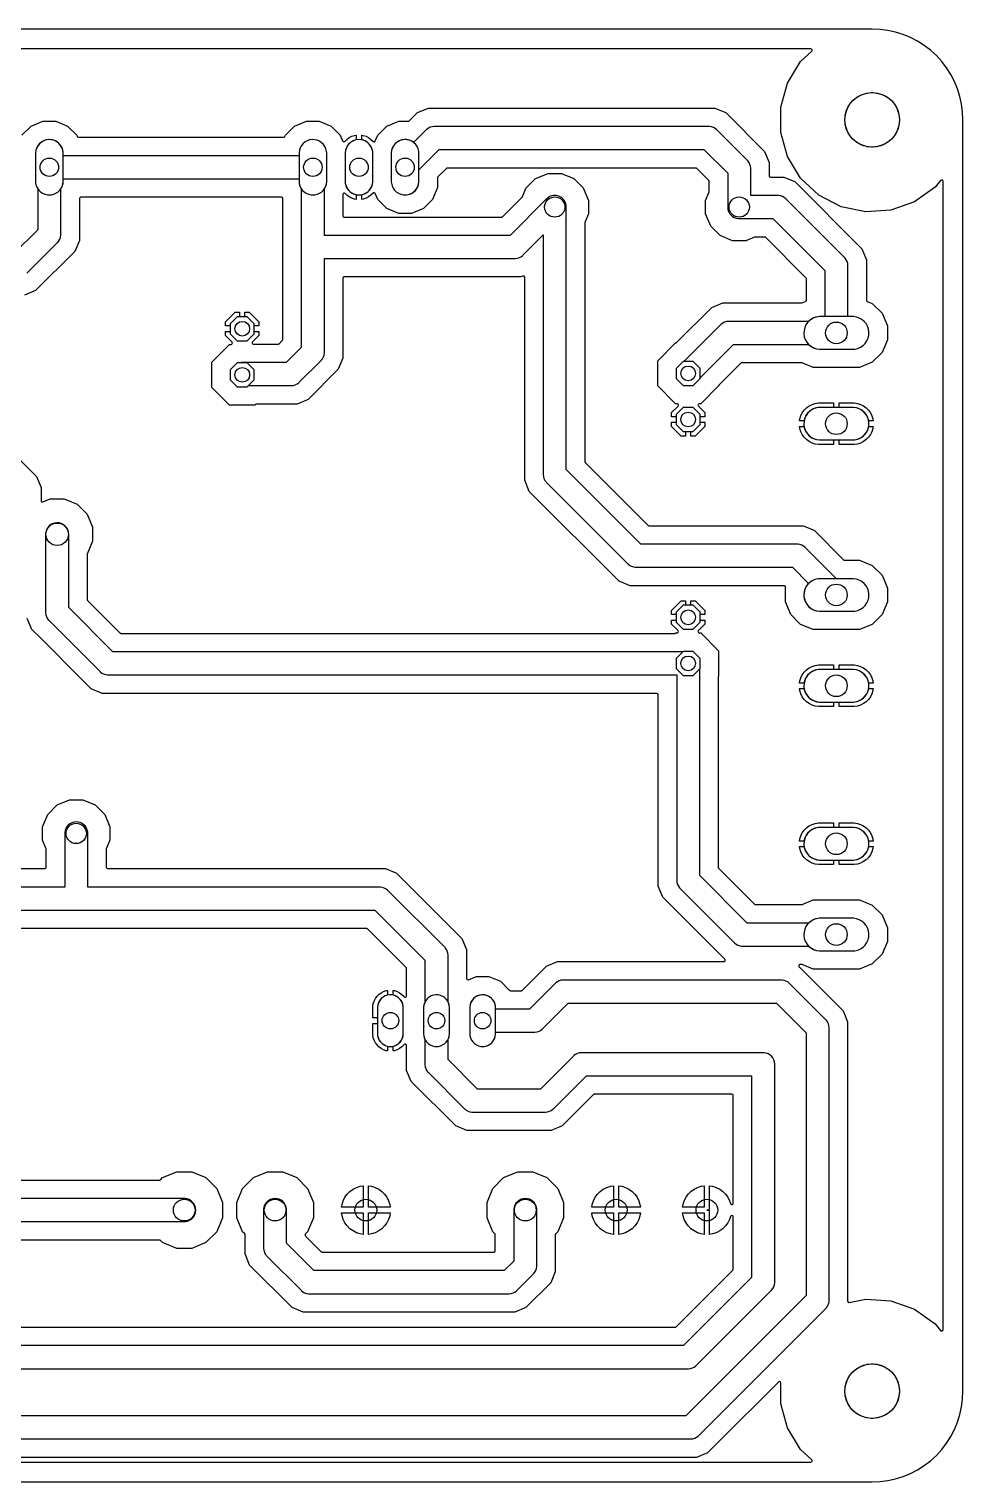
# Model space of a CAD drawing. Header units: millimetres. Extents: x 0 to 100, y 0 to 80.
# Drawn here: x 48.6 to 100, y 0 to 80 of the extents above; entities that cross this region are included whole.
import ezdxf

# ---------------------------------------------------------------- set-up
doc = ezdxf.new("R2010")
doc.units = ezdxf.units.MM

msp = doc.modelspace()

# ---------------------------------------------------------------- linework, layer by layer
at = {"layer": '16_copper'}
for points in [[(44.483, 59.852), (48.98, 55.355), (49.231, 54.748), (49.231, 54.032), (49.232, 54.023), (49.233, 54.013, 0.383484), (49.319, 53.957), (49.326, 53.959), (49.336, 53.962), (49.733, 54.126), (50.507, 54.126), (51.222, 53.83), (51.77, 53.282), (52.066, 52.567), (52.066, 51.793), (51.777, 51.095), (51.776, 51.09), (51.774, 51.086, 0.068909), (51.771, 51.066), (51.771, 48.595), (51.772, 48.587), (51.773, 48.579, 0.087654), (51.783, 48.554), (51.788, 48.549), (51.793, 48.542), (53.592, 46.743), (53.598, 46.738), (53.605, 46.733, 0.087651), (53.629, 46.723), (53.637, 46.722), (53.645, 46.721), (84.119, 46.721), (84.127, 46.722), (84.136, 46.723), (84.138, 46.724), (84.14, 46.724, 0.053915), (84.16, 46.733), (84.166, 46.738), (84.173, 46.743), (84.176, 46.746), (84.256, 46.746), (84.259, 46.747), (84.262, 46.747, 0.54841), (84.323, 46.86), (84.318, 46.867), (84.314, 46.873, 0.015772), (84.31, 46.876), (83.956, 47.231), (83.956, 47.458), (84.21, 47.458), (84.21, 47.336), (84.596, 46.95), (85.144, 46.95), (85.53, 47.336), (85.53, 47.458), (85.784, 47.458), (85.784, 47.231), (85.43, 46.876), (85.428, 46.874), (85.426, 46.872, 0.54841), (85.463, 46.749), (85.471, 46.748), (85.479, 46.747, 0.01577), (85.484, 46.746), (85.564, 46.746), (86.546, 45.764), (86.546, 44.376), (86.543, 44.373, 0.144304), (86.523, 44.335), (86.522, 44.327), (86.521, 44.319), (86.521, 33.845), (86.522, 33.837), (86.523, 33.829, 0.087654), (86.533, 33.804), (86.538, 33.799), (86.543, 33.792), (88.522, 31.813), (88.528, 31.808), (88.535, 31.803, 0.087651), (88.559, 31.793), (88.567, 31.792), (88.575, 31.791), (91.111, 31.791), (91.115, 31.792), (91.12, 31.792, 0.06891), (91.14, 31.797), (91.754, 32.051), (94.306, 32.051), (95.008, 31.76), (95.546, 31.223), (95.837, 30.52), (95.837, 29.76), (95.546, 29.057), (95.008, 28.52), (94.306, 28.229), (91.754, 28.229), (91.14, 28.483), (91.136, 28.484), (91.131, 28.486, 0.068909), (91.111, 28.489), (91.03, 28.489), (91.027, 28.489), (91.024, 28.489, 0.54841), (90.963, 28.376), (90.969, 28.369), (90.973, 28.362, 0.015772), (90.976, 28.359), (92.924, 26.41), (93.4, 25.935), (93.651, 25.328), (93.651, 9.953), (93.651, 9.95), (93.651, 9.948, 0.374469), (93.722, 9.877), (93.731, 9.877), (93.739, 9.877, 0.01396), (93.743, 9.878), (94.653, 10.067), (96.033, 9.973), (97.337, 9.51), (98.467, 8.712), (98.772, 8.336), (98.777, 8.332), (98.782, 8.327, 0.641564), (98.908, 8.385), (98.908, 71.615), (98.907, 71.622), (98.907, 71.629, 0.641573), (98.772, 71.664), (98.467, 71.288), (97.337, 70.49), (96.033, 70.027), (94.653, 69.933), (93.299, 70.214), (92.071, 70.85), (91.06, 71.795), (90.341, 72.976), (89.968, 74.308), (89.968, 75.692), (90.341, 77.024), (91.06, 78.205), (91.671, 78.776), (91.673, 78.779), (91.676, 78.782, 0.641564), (91.619, 78.908), (8.43, 78.908)], [(48.183, 74.159), (48.683, 74.659), (49.336, 74.93), (50.044, 74.93), (50.697, 74.659), (51.197, 74.159), (51.227, 74.088), (51.228, 74.087), (51.228, 74.085, 0.21835), (51.276, 74.044), (51.287, 74.042), (51.295, 74.041, 0.007886), (51.297, 74.041), (62.593, 74.041), (62.594, 74.041), (62.596, 74.041, 0.218353), (62.653, 74.07), (62.658, 74.079), (62.662, 74.086, 0.00789), (62.663, 74.088), (62.693, 74.159), (63.193, 74.659), (63.846, 74.93), (64.554, 74.93), (65.207, 74.659), (65.707, 74.159), (65.84, 73.838), (65.845, 73.83), (65.85, 73.821, 0.383476), (65.95, 73.802), (65.956, 73.807), (65.965, 73.813), (66.078, 73.927), (66.207, 74.021), (66.35, 74.094), (66.502, 74.143), (66.588, 74.157), (66.588, 73.899), (66.555, 73.892, 0.330355), (65.978, 73.189), (65.978, 71.591), (65.985, 71.516, 0.303346), (66.555, 70.888), (66.588, 70.881), (66.588, 70.623), (66.502, 70.637), (66.35, 70.686), (66.207, 70.759), (66.078, 70.853), (65.981, 70.95), (65.979, 70.952), (65.977, 70.954, 0.54841), (65.854, 70.917), (65.853, 70.908), (65.851, 70.901, 0.015781), (65.851, 70.896), (65.851, 69.727), (65.852, 69.722, 0.392588), (65.927, 69.651), (74.605, 69.651), (74.613, 69.652), (74.621, 69.653, 0.087654), (74.646, 69.663), (74.651, 69.668), (74.658, 69.673), (75.734, 70.749), (75.737, 70.753), (75.74, 70.756, 0.068916), (75.751, 70.774), (75.948, 71.25), (76.47, 71.772), (77.151, 72.054), (77.889, 72.054), (78.57, 71.772), (79.092, 71.25), (79.374, 70.569), (79.374, 69.831), (79.177, 69.355), (79.176, 69.35), (79.174, 69.346, 0.068909), (79.171, 69.325), (79.171, 56.195), (79.172, 56.187), (79.173, 56.179, 0.087654), (79.183, 56.154), (79.188, 56.149), (79.193, 56.142), (82.662, 52.673), (82.668, 52.668), (82.675, 52.663, 0.087651), (82.699, 52.653), (82.707, 52.652), (82.715, 52.651), (91.198, 52.651), (91.805, 52.4), (93.431, 50.774), (93.438, 50.769), (93.444, 50.763, 0.087651), (93.469, 50.753), (93.476, 50.753), (93.485, 50.751), (94.306, 50.751), (95.008, 50.46), (95.546, 49.923), (95.837, 49.22), (95.837, 48.46), (95.546, 47.757), (95.008, 47.22), (94.306, 46.929), (91.754, 46.929), (91.052, 47.22), (90.514, 47.757), (90.223, 48.46), (90.223, 49.22), (90.231, 49.238, 0.213544), (90.227, 49.304), (90.22, 49.313), (90.216, 49.319, 0.179371), (90.171, 49.347), (90.163, 49.348), (90.155, 49.349), (81.672, 49.349), (81.065, 49.6), (76.12, 54.545), (75.869, 55.152), (75.869, 66.326), (75.868, 66.336), (75.867, 66.346, 0.383484), (75.781, 66.402), (75.774, 66.399), (75.764, 66.397), (75.648, 66.349), (65.927, 66.349), (65.922, 66.348, 0.392588), (65.851, 66.273), (65.851, 61.872), (65.6, 61.265), (63.935, 59.6), (63.328, 59.349), (61.101, 59.349), (61.093, 59.348), (61.084, 59.347, 0.087654), (61.06, 59.337), (61.054, 59.332), (61.047, 59.327), (61.004, 59.284), (59.616, 59.284), (58.634, 60.266), (58.634, 61.654), (59.616, 62.636), (59.696, 62.636), (59.699, 62.637), (59.702, 62.637, 0.54841), (59.763, 62.75), (59.758, 62.757), (59.754, 62.763, 0.015772), (59.75, 62.766), (59.396, 63.121), (59.396, 63.348), (59.65, 63.348), (59.65, 63.226), (60.036, 62.84), (60.584, 62.84), (60.97, 63.226), (60.97, 63.348), (61.224, 63.348), (61.224, 63.121), (60.884, 62.781), (60.883, 62.779), (60.88, 62.777, 0.54841), (60.917, 62.654), (60.926, 62.653), (60.933, 62.651, 0.01577), (60.938, 62.651), (62.285, 62.651), (62.293, 62.652), (62.301, 62.653, 0.087654), (62.326, 62.663), (62.331, 62.668), (62.338, 62.673), (62.527, 62.862), (62.532, 62.868), (62.537, 62.875, 0.087651), (62.547, 62.899), (62.548, 62.907), (62.549, 62.915), (62.549, 70.663), (62.548, 70.668, 0.392588), (62.473, 70.739), (51.417, 70.739), (51.412, 70.738, 0.392588), (51.341, 70.663), (51.341, 68.362), (51.09, 67.755), (48.935, 65.6), (48.328, 65.349)], [(48.449, 66.551), (50.139, 68.241), (50.144, 68.247), (50.15, 68.252, 0.1754), (50.324, 68.648), (50.325, 68.69), (50.325, 71.207), (50.344, 71.236, 0.123338), (50.452, 71.591), (50.452, 71.755), (63.438, 71.755), (63.438, 71.591, 0.123338), (63.546, 71.236), (63.565, 71.207), (63.565, 62.463), (62.737, 61.635), (60.35, 61.635), (60.342, 61.635), (60.334, 61.635, 0.043368), (60.225, 61.623), (60.217, 61.621), (60.216, 61.62), (60.036, 61.62), (59.65, 61.234), (59.65, 60.686), (60.036, 60.3), (60.584, 60.3), (60.649, 60.365), (63, 60.365), (63.008, 60.365), (63.016, 60.365, 0.1754), (63.419, 60.522), (63.449, 60.551), (64.649, 61.751), (64.654, 61.757), (64.66, 61.762, 0.1754), (64.834, 62.158), (64.835, 62.2), (64.835, 67.365), (75.32, 67.365), (75.328, 67.365), (75.336, 67.365, 0.1754), (75.739, 67.522), (75.769, 67.551), (76.885, 68.667), (76.885, 55.48), (76.885, 55.472), (76.885, 55.464, 0.1754), (77.042, 55.061), (77.071, 55.031), (81.551, 50.551), (81.557, 50.546), (81.562, 50.54, 0.1754), (81.958, 50.366), (82, 50.365), (90.607, 50.365), (91.5, 49.472), (91.474, 49.445, 0.637071), (92.096, 47.945), (93.964, 47.945), (94.042, 47.951, 0.916332), (93.964, 49.735), (93.033, 49.735), (91.319, 51.449), (91.313, 51.454), (91.308, 51.46, 0.1754), (90.912, 51.634), (90.87, 51.635), (82.263, 51.635), (78.155, 55.743), (78.155, 70.2), (78.155, 70.203), (78.155, 70.205, 0.641691), (77.101, 70.678), (77.071, 70.649), (75.057, 68.635), (64.835, 68.635), (64.835, 71.207), (64.854, 71.236, 0.123338), (64.962, 71.591), (64.962, 73.189), (64.955, 73.264, 0.906347), (63.438, 73.189), (63.438, 73.025), (50.452, 73.025), (50.452, 73.189, 0.95208), (48.928, 73.189), (48.928, 71.591), (48.935, 71.516, 0.098491), (49.036, 71.236), (49.055, 71.207), (49.055, 68.953), (47.737, 67.635)], [(44.672, 33.771), (49.443, 33.771), (49.448, 33.772, 0.392588), (49.519, 33.847), (49.519, 34.835), (49.518, 34.84), (49.518, 34.844, 0.06891), (49.513, 34.865), (49.316, 35.341), (49.316, 36.079), (49.598, 36.76), (50.12, 37.282), (50.801, 37.564), (51.539, 37.564), (52.22, 37.282), (52.742, 36.76), (53.024, 36.079), (53.024, 35.341), (52.827, 34.865), (52.826, 34.86), (52.824, 34.856, 0.068909), (52.821, 34.835), (52.821, 33.847), (52.822, 33.842, 0.392588), (52.897, 33.771), (68.208, 33.771), (68.815, 33.52), (72.41, 29.925), (72.661, 29.318), (72.661, 27.727), (72.662, 27.717), (72.663, 27.707, 0.383484), (72.749, 27.651), (72.756, 27.653), (72.766, 27.656), (73.206, 27.838), (73.894, 27.838), (74.528, 27.575), (75.018, 27.086), (75.022, 27.079, 0.155321), (75.06, 27.054), (75.071, 27.052), (75.079, 27.051, 0.007916), (75.081, 27.051), (75.685, 27.051), (75.693, 27.052), (75.701, 27.053, 0.087654), (75.726, 27.063), (75.731, 27.068), (75.738, 27.073), (77.065, 28.4), (77.672, 28.651), (86.83, 28.651), (86.833, 28.651), (86.836, 28.651, 0.54841), (86.897, 28.764), (86.891, 28.771), (86.887, 28.778, 0.015772), (86.884, 28.781), (83.47, 32.195), (83.219, 32.802), (83.219, 43.343), (83.218, 43.348, 0.392588), (83.143, 43.419), (52.602, 43.419), (51.995, 43.67), (51.52, 44.145), (51.52, 44.146), (49.196, 46.47), (49.195, 46.47), (48.72, 46.945), (48.469, 47.552)], [(27.025, 6.235), (84.87, 6.235), (84.878, 6.235), (84.886, 6.235, 0.1754), (85.289, 6.392), (85.319, 6.421), (89.449, 10.551), (89.454, 10.557), (89.46, 10.562, 0.1754), (89.634, 10.958), (89.635, 11), (89.635, 23), (89.635, 23.005), (89.635, 23.011, 0.39025), (89.042, 23.634), (89, 23.635), (79, 23.635), (78.992, 23.635), (78.984, 23.635, 0.1754), (78.581, 23.478), (78.551, 23.449), (76.737, 21.635), (73.263, 21.635), (71.645, 23.253), (71.645, 24.368), (71.654, 24.384, 0.098492), (71.721, 24.654), (71.721, 26.146), (71.714, 26.216, 0.073764), (71.654, 26.416), (71.645, 26.432), (71.645, 28.99), (71.645, 28.998), (71.645, 29.006, 0.1754), (71.488, 29.409), (71.459, 29.439), (68.329, 32.569), (68.323, 32.574), (68.318, 32.58, 0.1754), (67.922, 32.754), (67.88, 32.755), (51.805, 32.755), (51.805, 35.71), (51.802, 35.773, 0.920724), (50.536, 35.752), (50.535, 35.71), (50.535, 32.755), (45, 32.755)], [(45.635, 31.485), (67.617, 31.485), (70.375, 28.727), (70.375, 26.432), (70.366, 26.416, 0.098492), (70.299, 26.146), (70.299, 24.654), (70.306, 24.584, 0.073764), (70.366, 24.384), (70.375, 24.368), (70.375, 22.99), (70.375, 22.982), (70.375, 22.974, 0.1754), (70.532, 22.571), (70.561, 22.541), (72.551, 20.551), (72.557, 20.546), (72.562, 20.54, 0.1754), (72.958, 20.366), (73, 20.365), (77, 20.365), (77.008, 20.365), (77.016, 20.365, 0.1754), (77.419, 20.522), (77.449, 20.551), (79.263, 22.365), (88.365, 22.365), (88.365, 11.263), (84.607, 7.505), (27.025, 7.505)], [(27.937, 8.521), (84.155, 8.521), (84.163, 8.522), (84.171, 8.523, 0.087654), (84.196, 8.533), (84.201, 8.538), (84.208, 8.543), (87.327, 11.662), (87.332, 11.668), (87.337, 11.675, 0.087651), (87.347, 11.699), (87.348, 11.707), (87.349, 11.715), (87.349, 14.592), (87.348, 14.602), (87.346, 14.612, 0.65539), (87.208, 14.633), (87.205, 14.626), (87.2, 14.616), (87.148, 14.453), (87.051, 14.264), (86.927, 14.093), (86.777, 13.943), (86.606, 13.819), (86.417, 13.722), (86.215, 13.657), (86.052, 13.631), (86.052, 14.894), (86.052, 14.899, 0.218348), (86.021, 14.955), (86.017, 14.958, -0.108546), (85.976, 14.97), (85.9, 14.97), (85.9, 14.97), (85.976, 14.97), (85.982, 14.971, 0.392588), (86.052, 15.046), (86.052, 16.309), (86.215, 16.283), (86.417, 16.218), (86.606, 16.121), (86.777, 15.997), (86.927, 15.847), (87.051, 15.676), (87.148, 15.487), (87.2, 15.324), (87.205, 15.316), (87.209, 15.307, 0.655377), (87.347, 15.329), (87.347, 15.337), (87.349, 15.348), (87.349, 21.273), (87.348, 21.278, 0.392588), (87.273, 21.349), (79.715, 21.349), (79.707, 21.348), (79.699, 21.347, 0.087654), (79.674, 21.337), (79.669, 21.332), (79.662, 21.327), (77.935, 19.6), (77.328, 19.349), (72.672, 19.349), (72.065, 19.6), (69.61, 22.055), (69.359, 22.662), (69.359, 24.036), (69.358, 24.045), (69.357, 24.053), (69.356, 24.055), (69.356, 24.057, 0.366635), (69.274, 24.111), (69.271, 24.111), (69.263, 24.109), (69.254, 24.107, 0.066758), (69.232, 24.093), (69.227, 24.087), (69.221, 24.081), (69.206, 24.06), (69.099, 23.953), (68.976, 23.863), (68.841, 23.794), (68.696, 23.747), (68.622, 23.736), (68.622, 23.994), (68.643, 23.998, 0.330356), (69.181, 24.654), (69.181, 26.146), (69.174, 26.216, 0.303347), (68.643, 26.802), (68.622, 26.806), (68.622, 27.064), (68.696, 27.053), (68.841, 27.006), (68.976, 26.937), (69.099, 26.847), (69.206, 26.74), (69.221, 26.719, 0.645608), (69.357, 26.748), (69.358, 26.755), (69.359, 26.764), (69.359, 28.275), (69.358, 28.283), (69.357, 28.291, 0.087654), (69.347, 28.316), (69.342, 28.321), (69.337, 28.328), (67.218, 30.447), (67.212, 30.452), (67.205, 30.457, 0.087651), (67.181, 30.467), (67.173, 30.468), (67.165, 30.469), (46.727, 30.469)], [(17, 2.365), (85, 2.365), (85.008, 2.365), (85.016, 2.365, 0.1754), (85.419, 2.522), (85.449, 2.551), (92.449, 9.551), (92.454, 9.557), (92.46, 9.562, 0.1754), (92.634, 9.958), (92.635, 10), (92.635, 25), (92.635, 25.008), (92.635, 25.016, 0.1754), (92.478, 25.419), (92.449, 25.449), (90.449, 27.449), (90.443, 27.454), (90.438, 27.46, 0.1754), (90.042, 27.634), (90, 27.635), (78, 27.635), (77.992, 27.635), (77.984, 27.635, 0.1754), (77.581, 27.478), (77.551, 27.449), (76.137, 26.035), (74.261, 26.035), (74.261, 26.146, 0.952081), (72.839, 26.146), (72.839, 24.654), (72.846, 24.584, 0.906348), (74.261, 24.654), (74.261, 24.765), (76.4, 24.765), (76.408, 24.765), (76.416, 24.765, 0.1754), (76.819, 24.922), (76.849, 24.951), (78.263, 26.365), (89.737, 26.365), (91.365, 24.737), (91.365, 10.263), (84.737, 3.635), (17.263, 3.635)], [(45.14, 16.621), (55.758, 16.621), (55.766, 16.622), (55.775, 16.623, 0.087654), (55.799, 16.633), (55.805, 16.638), (55.812, 16.643), (55.926, 16.757), (56.701, 17.078), (57.539, 17.078), (58.314, 16.757), (58.907, 16.164), (59.228, 15.389), (59.228, 14.551), (58.907, 13.776), (58.314, 13.183), (57.539, 12.862), (56.701, 12.862), (55.926, 13.183), (55.812, 13.297), (55.805, 13.302), (55.799, 13.307, 0.087651), (55.774, 13.317), (55.767, 13.318), (55.758, 13.319), (42.198, 13.319)], [(41.92, 14.335), (57.12, 14.335), (57.183, 14.338, 0.920724), (57.162, 15.604), (57.12, 15.605), (41.92, 15.605)], [(8.43, 1.092), (91.619, 1.092), (91.623, 1.093), (91.627, 1.093, 0.641574), (91.671, 1.224), (91.06, 1.795), (90.341, 2.976), (89.968, 4.308), (89.968, 5.449), (89.968, 5.452), (89.968, 5.455, 0.54841), (89.855, 5.516), (89.848, 5.51), (89.841, 5.506, 0.015772), (89.838, 5.503), (86.41, 2.075), (85.935, 1.6), (85.328, 1.349), (16.672, 1.349)]]:
    msp.add_lwpolyline(points, format="xyb", dxfattribs=at)
for points in [[(85.144, 59.16), (84.596, 59.16), (84.21, 58.774), (84.21, 58.652), (83.956, 58.652), (83.956, 58.879), (84.31, 59.234), (84.312, 59.236), (84.314, 59.238, 0.54841), (84.277, 59.361), (84.269, 59.362), (84.261, 59.363, 0.01577), (84.256, 59.364), (84.176, 59.364), (83.194, 60.346), (83.194, 61.734), (84.176, 62.716), (84.18, 62.716, 0.14431), (84.221, 62.729), (84.227, 62.733), (84.234, 62.739), (86.165, 64.67), (86.772, 64.921), (91.111, 64.921), (91.115, 64.922), (91.12, 64.922, 0.06891), (91.14, 64.927), (91.332, 65.006), (91.333, 65.007), (91.335, 65.008, 0.21835), (91.376, 65.056), (91.378, 65.067), (91.379, 65.074, 0.007886), (91.379, 65.077), (91.379, 66.255), (91.378, 66.263), (91.377, 66.271, 0.087654), (91.367, 66.296), (91.362, 66.301), (91.357, 66.308), (89.138, 68.527), (89.132, 68.532), (89.125, 68.537, 0.087651), (89.101, 68.547), (89.093, 68.548), (89.085, 68.549), (88.555, 68.549), (88.55, 68.548), (88.546, 68.548, 0.06891), (88.525, 68.543), (88.049, 68.346), (87.311, 68.346), (86.63, 68.628), (86.108, 69.15), (85.826, 69.831), (85.826, 70.569), (86.023, 71.045), (86.024, 71.05), (86.026, 71.054, 0.068909), (86.029, 71.075), (86.029, 71.605), (86.028, 71.613), (86.027, 71.621, 0.087654), (86.017, 71.646), (86.012, 71.651), (86.007, 71.658), (85.338, 72.327), (85.332, 72.332), (85.325, 72.337, 0.087651), (85.301, 72.347), (85.293, 72.348), (85.285, 72.349), (71.605, 72.349), (71.597, 72.348), (71.589, 72.347, 0.087654), (71.564, 72.337), (71.559, 72.332), (71.552, 72.327), (71.08, 71.855), (71.075, 71.849), (71.07, 71.842, 0.087651), (71.06, 71.818), (71.059, 71.81), (71.058, 71.802), (71.058, 71.274), (70.787, 70.621), (70.287, 70.121), (69.634, 69.85), (68.926, 69.85), (68.273, 70.121), (67.773, 70.621), (67.64, 70.942), (67.635, 70.95), (67.63, 70.959, 0.383476), (67.53, 70.978), (67.524, 70.973), (67.515, 70.967), (67.402, 70.853), (67.273, 70.759), (67.13, 70.686), (66.978, 70.637), (66.892, 70.623), (66.892, 70.881), (66.925, 70.888, 0.330355), (67.502, 71.591), (67.502, 73.189), (67.495, 73.264, 0.303346), (66.925, 73.892), (66.892, 73.899), (66.892, 74.157), (66.978, 74.143), (67.13, 74.094), (67.273, 74.021), (67.402, 73.927), (67.515, 73.813), (67.523, 73.808), (67.531, 73.802, 0.383473), (67.631, 73.822), (67.634, 73.829), (67.64, 73.838), (67.773, 74.159), (68.273, 74.659), (68.926, 74.93), (69.454, 74.93), (69.462, 74.931), (69.47, 74.932, 0.087654), (69.495, 74.942), (69.5, 74.947), (69.507, 74.952), (69.955, 75.4), (70.562, 75.651), (86.328, 75.651), (86.935, 75.4), (89.08, 73.255), (89.331, 72.648), (89.331, 71.927), (89.332, 71.922, 0.392588), (89.407, 71.851), (90.128, 71.851), (90.735, 71.6), (94.43, 67.905), (94.681, 67.298), (94.681, 65.077), (94.681, 65.075), (94.681, 65.073, 0.218346), (94.71, 65.017), (94.719, 65.012), (94.726, 65.007, 0.00789), (94.728, 65.006), (95.008, 64.89), (95.546, 64.353), (95.837, 63.65), (95.837, 62.89), (95.546, 62.187), (95.008, 61.65), (94.306, 61.359), (91.754, 61.359), (91.14, 61.613), (91.136, 61.614), (91.131, 61.616, 0.068909), (91.111, 61.619), (87.815, 61.619), (87.807, 61.618), (87.799, 61.617, 0.087654), (87.774, 61.607), (87.769, 61.602), (87.762, 61.597), (86.569, 60.404), (86.564, 60.397), (86.558, 60.391), (86.557, 60.388), (86.556, 60.386, 0.053911), (86.548, 60.366), (86.548, 60.359), (86.546, 60.35), (86.546, 60.346), (85.564, 59.364), (85.484, 59.364), (85.481, 59.363), (85.478, 59.363, 0.54841), (85.417, 59.25), (85.422, 59.243), (85.426, 59.237, 0.015772), (85.43, 59.234), (85.784, 58.879), (85.784, 58.652), (85.53, 58.652), (85.53, 58.774)], [(85.53, 60.766), (85.53, 60.802), (87.363, 62.635), (91.503, 62.635), (91.529, 62.609, 0.176327), (92.096, 62.375), (93.964, 62.375), (94.042, 62.381, 0.916332), (93.964, 64.165), (93.665, 64.165), (93.665, 66.97), (93.665, 66.978), (93.665, 66.986, 0.1754), (93.508, 67.389), (93.479, 67.419), (90.249, 70.649), (90.243, 70.654), (90.238, 70.66, 0.1754), (89.842, 70.834), (89.8, 70.835), (88.315, 70.835), (88.315, 72.32), (88.315, 72.328), (88.315, 72.336, 0.1754), (88.158, 72.739), (88.129, 72.769), (86.449, 74.449), (86.443, 74.454), (86.438, 74.46, 0.1754), (86.042, 74.634), (86, 74.635), (70.89, 74.635), (70.882, 74.635), (70.874, 74.635, 0.1754), (70.471, 74.478), (70.441, 74.449), (69.747, 73.755), (69.734, 73.765, 0.599377), (68.518, 73.189), (68.518, 71.591), (68.525, 71.516, 0.906347), (70.042, 71.591), (70.042, 72.254), (71.153, 73.365), (85.737, 73.365), (87.045, 72.057), (87.045, 70.2), (87.045, 70.195), (87.045, 70.189, 0.39025), (87.638, 69.566), (87.68, 69.565), (89.537, 69.565), (92.395, 66.707), (92.395, 64.165), (92.096, 64.165), (92.018, 64.159, 0.153915), (91.529, 63.931), (91.503, 63.905), (87.1, 63.905), (87.092, 63.905), (87.084, 63.905, 0.1754), (86.681, 63.748), (86.651, 63.719), (84.632, 61.7), (84.596, 61.7), (84.21, 61.314), (84.21, 60.766), (84.596, 60.38), (85.144, 60.38)], [(90.995, 58.422), (91.014, 58.539), (91.07, 58.711), (91.152, 58.872), (91.258, 59.019), (91.386, 59.147), (91.532, 59.253), (91.693, 59.335), (91.866, 59.391), (92.044, 59.419), (92.878, 59.419), (92.878, 59.165), (92.096, 59.165), (92.018, 59.159, 0.315298), (91.26, 58.464), (91.252, 58.422)], [(94.808, 58.422), (94.8, 58.464, 0.339454), (93.964, 59.165), (93.182, 59.165), (93.182, 59.419), (94.016, 59.419), (94.194, 59.391), (94.367, 59.335), (94.528, 59.253), (94.674, 59.147), (94.802, 59.019), (94.908, 58.872), (94.99, 58.711), (95.046, 58.539), (95.065, 58.422)], [(92.044, 57.121), (91.866, 57.149), (91.693, 57.205), (91.532, 57.287), (91.386, 57.393), (91.258, 57.521), (91.152, 57.668), (91.07, 57.829), (91.014, 58.001), (90.995, 58.118), (91.252, 58.118), (91.26, 58.076, 0.339454), (92.096, 57.375), (92.878, 57.375), (92.878, 57.121)], [(93.182, 57.121), (93.182, 57.375), (93.964, 57.375), (94.042, 57.381, 0.315298), (94.8, 58.076), (94.808, 58.118), (95.065, 58.118), (95.046, 58.001), (94.99, 57.829), (94.908, 57.668), (94.802, 57.521), (94.674, 57.393), (94.528, 57.287), (94.367, 57.205), (94.194, 57.149), (94.016, 57.121)], [(94.042, 29.251, 0.916332), (93.964, 31.035), (92.096, 31.035), (92.018, 31.029, 0.153915), (91.529, 30.801), (91.503, 30.775), (88.123, 30.775), (85.505, 33.393), (85.505, 44.771), (85.53, 44.796), (85.53, 45.344), (85.144, 45.73), (84.596, 45.73), (84.571, 45.705), (53.193, 45.705), (50.755, 48.143), (50.755, 52.18), (50.752, 52.243, 0.920724), (49.486, 52.222), (49.485, 52.18), (49.485, 47.88), (49.485, 47.872), (49.485, 47.864, 0.1754), (49.642, 47.461), (49.671, 47.431), (52.481, 44.621), (52.487, 44.616), (52.492, 44.61, 0.1754), (52.888, 44.436), (52.93, 44.435), (84.235, 44.435), (84.235, 33.13), (84.235, 33.122), (84.235, 33.114, 0.1754), (84.392, 32.711), (84.421, 32.681), (87.411, 29.691), (87.417, 29.686), (87.422, 29.68, 0.1754), (87.818, 29.506), (87.86, 29.505), (91.503, 29.505), (91.529, 29.479, 0.176327), (92.096, 29.245), (93.964, 29.245)], [(90.995, 43.992), (91.014, 44.109), (91.07, 44.281), (91.152, 44.442), (91.258, 44.589), (91.386, 44.717), (91.532, 44.823), (91.693, 44.905), (91.866, 44.961), (92.044, 44.989), (92.878, 44.989), (92.878, 44.735), (92.096, 44.735), (92.018, 44.729, 0.315298), (91.26, 44.034), (91.252, 43.992)], [(94.808, 43.992), (94.8, 44.034, 0.339454), (93.964, 44.735), (93.182, 44.735), (93.182, 44.989), (94.016, 44.989), (94.194, 44.961), (94.367, 44.905), (94.528, 44.823), (94.674, 44.717), (94.802, 44.589), (94.908, 44.442), (94.99, 44.281), (95.046, 44.109), (95.065, 43.992)], [(92.044, 42.691), (91.866, 42.719), (91.693, 42.775), (91.532, 42.857), (91.386, 42.963), (91.258, 43.091), (91.152, 43.238), (91.07, 43.399), (91.014, 43.571), (90.995, 43.688), (91.252, 43.688), (91.26, 43.646, 0.339454), (92.096, 42.945), (92.878, 42.945), (92.878, 42.691)], [(93.182, 42.691), (93.182, 42.945), (93.964, 42.945), (94.042, 42.951, 0.315298), (94.8, 43.646), (94.808, 43.688), (95.065, 43.688), (95.046, 43.571), (94.99, 43.399), (94.908, 43.238), (94.802, 43.091), (94.674, 42.963), (94.528, 42.857), (94.367, 42.775), (94.194, 42.719), (94.016, 42.691)], [(90.995, 35.292), (91.014, 35.409), (91.07, 35.581), (91.152, 35.742), (91.258, 35.889), (91.386, 36.017), (91.532, 36.123), (91.693, 36.205), (91.866, 36.261), (92.044, 36.289), (92.878, 36.289), (92.878, 36.035), (92.096, 36.035), (92.018, 36.029, 0.315298), (91.26, 35.334), (91.252, 35.292)], [(94.808, 35.292), (94.8, 35.334, 0.339454), (93.964, 36.035), (93.182, 36.035), (93.182, 36.289), (94.016, 36.289), (94.194, 36.261), (94.367, 36.205), (94.528, 36.123), (94.674, 36.017), (94.802, 35.889), (94.908, 35.742), (94.99, 35.581), (95.046, 35.409), (95.065, 35.292)], [(92.044, 33.991), (91.866, 34.019), (91.693, 34.075), (91.532, 34.157), (91.386, 34.263), (91.258, 34.391), (91.152, 34.538), (91.07, 34.699), (91.014, 34.871), (90.995, 34.988), (91.252, 34.988), (91.26, 34.946, 0.339454), (92.096, 34.245), (92.878, 34.245), (92.878, 33.991)], [(93.182, 33.991), (93.182, 34.245), (93.964, 34.245), (94.042, 34.251, 0.315298), (94.8, 34.946), (94.808, 34.988), (95.065, 34.988), (95.046, 34.871), (94.99, 34.699), (94.908, 34.538), (94.802, 34.391), (94.674, 34.263), (94.528, 34.157), (94.367, 34.075), (94.194, 34.019), (94.016, 33.991)], [(67.505, 25.552), (67.505, 26.187), (67.529, 26.337), (67.576, 26.482), (67.644, 26.617), (67.734, 26.74), (67.841, 26.847), (67.964, 26.937), (68.099, 27.006), (68.244, 27.053), (68.318, 27.064), (68.318, 26.806), (68.297, 26.802, 0.330356), (67.759, 26.146), (67.759, 25.552)], [(68.244, 23.747), (68.099, 23.794), (67.964, 23.863), (67.841, 23.953), (67.734, 24.06), (67.644, 24.183), (67.576, 24.318), (67.529, 24.463), (67.505, 24.613), (67.505, 25.248), (67.759, 25.248), (67.759, 24.654), (67.766, 24.584, 0.303347), (68.297, 23.998), (68.318, 23.994), (68.318, 23.736)], [(63.672, 9.349), (63.065, 9.6), (60.72, 11.945), (60.469, 12.552), (60.469, 13.608), (60.468, 13.616), (60.467, 13.625, 0.087654), (60.457, 13.649), (60.452, 13.655), (60.447, 13.662), (60.333, 13.776), (60.012, 14.551), (60.012, 15.389), (60.333, 16.164), (60.926, 16.757), (61.701, 17.078), (62.539, 17.078), (63.314, 16.757), (63.907, 16.164), (64.228, 15.389), (64.228, 14.551), (63.907, 13.776), (63.793, 13.662), (63.788, 13.655), (63.783, 13.649, 0.080862), (63.773, 13.624), (63.772, 13.617), (63.771, 13.608), (63.771, 13.595, 0.14431), (63.783, 13.554), (63.788, 13.549), (63.793, 13.542), (64.662, 12.673), (64.668, 12.668), (64.675, 12.663, 0.087651), (64.699, 12.653), (64.707, 12.652), (64.715, 12.651), (74.173, 12.651), (74.178, 12.652, 0.392588), (74.249, 12.727), (74.249, 13.608), (74.248, 13.616), (74.247, 13.625, 0.087654), (74.237, 13.649), (74.232, 13.655), (74.227, 13.662), (74.113, 13.776), (73.792, 14.551), (73.792, 15.389), (74.113, 16.164), (74.706, 16.757), (75.481, 17.078), (76.319, 17.078), (77.094, 16.757), (77.687, 16.164), (78.008, 15.389), (78.008, 14.551), (77.687, 13.776), (77.573, 13.662), (77.568, 13.655), (77.563, 13.649, 0.087651), (77.553, 13.624), (77.552, 13.617), (77.551, 13.608), (77.551, 11.572), (77.3, 10.965), (75.935, 9.6), (75.328, 9.349)], [(75.008, 10.365), (75.016, 10.365, 0.1754), (75.419, 10.522), (75.449, 10.551), (76.349, 11.451), (76.354, 11.457), (76.36, 11.462, 0.1754), (76.534, 11.858), (76.535, 11.9), (76.535, 14.97), (76.532, 15.033, 0.920724), (75.266, 15.012), (75.265, 14.97), (75.265, 12.163), (74.737, 11.635), (64.263, 11.635), (62.755, 13.143), (62.755, 14.97), (62.752, 15.033, 0.920724), (61.486, 15.012), (61.485, 14.97), (61.485, 12.88), (61.485, 12.872), (61.485, 12.864, 0.1754), (61.642, 12.461), (61.671, 12.431), (63.551, 10.551), (63.557, 10.546), (63.562, 10.54, 0.1754), (63.958, 10.366), (64, 10.365), (75, 10.365)]]:
    msp.add_lwpolyline(points, format="xyb", close=True, dxfattribs=at)
for points in [[(59.396, 63.652), (59.396, 63.879), (59.931, 64.414), (60.158, 64.414), (60.158, 64.16), (60.036, 64.16), (59.65, 63.774), (59.65, 63.652)], [(60.97, 63.652), (60.97, 63.774), (60.584, 64.16), (60.462, 64.16), (60.462, 64.414), (60.689, 64.414), (61.224, 63.879), (61.224, 63.652)], [(84.491, 57.586), (83.956, 58.121), (83.956, 58.348), (84.21, 58.348), (84.21, 58.226), (84.596, 57.84), (84.718, 57.84), (84.718, 57.586)], [(85.022, 57.586), (85.022, 57.84), (85.144, 57.84), (85.53, 58.226), (85.53, 58.348), (85.784, 58.348), (85.784, 58.121), (85.249, 57.586)], [(83.956, 47.762), (83.956, 47.989), (84.491, 48.524), (84.718, 48.524), (84.718, 48.27), (84.596, 48.27), (84.21, 47.884), (84.21, 47.762)], [(85.53, 47.762), (85.53, 47.884), (85.144, 48.27), (85.022, 48.27), (85.022, 48.524), (85.249, 48.524), (85.784, 47.989), (85.784, 47.762)], [(65.781, 15.122), (65.807, 15.285), (65.872, 15.487), (65.969, 15.676), (66.093, 15.847), (66.243, 15.997), (66.414, 16.121), (66.603, 16.218), (66.805, 16.283), (66.968, 16.309), (66.968, 15.122)], [(67.272, 15.122), (67.272, 16.309), (67.435, 16.283), (67.637, 16.218), (67.826, 16.121), (67.997, 15.997), (68.147, 15.847), (68.271, 15.676), (68.368, 15.487), (68.433, 15.285), (68.459, 15.122)], [(79.561, 15.122), (79.587, 15.285), (79.652, 15.487), (79.749, 15.676), (79.873, 15.847), (80.023, 15.997), (80.194, 16.121), (80.383, 16.218), (80.585, 16.283), (80.748, 16.309), (80.748, 15.122)], [(81.052, 15.122), (81.052, 16.309), (81.215, 16.283), (81.417, 16.218), (81.606, 16.121), (81.777, 15.997), (81.927, 15.847), (82.051, 15.676), (82.148, 15.487), (82.213, 15.285), (82.239, 15.122)], [(84.561, 15.122), (84.587, 15.285), (84.652, 15.487), (84.749, 15.676), (84.873, 15.847), (85.023, 15.997), (85.194, 16.121), (85.383, 16.218), (85.585, 16.283), (85.748, 16.309), (85.748, 15.122)], [(66.805, 13.657), (66.603, 13.722), (66.414, 13.819), (66.243, 13.943), (66.093, 14.093), (65.969, 14.264), (65.872, 14.453), (65.807, 14.655), (65.781, 14.818), (66.968, 14.818), (66.968, 13.631)], [(67.12, 14.97), (67.12, 14.97), (67.12, 14.97), (67.12, 14.97)], [(67.272, 14.818), (68.459, 14.818), (68.433, 14.655), (68.368, 14.453), (68.271, 14.264), (68.147, 14.093), (67.997, 13.943), (67.826, 13.819), (67.637, 13.722), (67.435, 13.657), (67.272, 13.631)], [(80.585, 13.657), (80.383, 13.722), (80.194, 13.819), (80.023, 13.943), (79.873, 14.093), (79.749, 14.264), (79.652, 14.453), (79.587, 14.655), (79.561, 14.818), (80.748, 14.818), (80.748, 13.631)], [(80.9, 14.97), (80.9, 14.97), (80.9, 14.97), (80.9, 14.97)], [(81.052, 14.818), (82.239, 14.818), (82.213, 14.655), (82.148, 14.453), (82.051, 14.264), (81.927, 14.093), (81.777, 13.943), (81.606, 13.819), (81.417, 13.722), (81.215, 13.657), (81.052, 13.631)], [(85.585, 13.657), (85.383, 13.722), (85.194, 13.819), (85.023, 13.943), (84.873, 14.093), (84.749, 14.264), (84.652, 14.453), (84.587, 14.655), (84.561, 14.818), (85.748, 14.818), (85.748, 13.631)]]:
    msp.add_lwpolyline(points, close=True, dxfattribs=at)
at = {"layer": '1_copper'}
for points in [[(49.802, 70.873, 0.357806), (50.452, 71.591), (50.452, 73.189), (50.445, 73.264, 0.906347), (48.928, 73.189), (48.928, 71.591), (48.935, 71.516, 0.385742), (49.727, 70.866)], [(64.312, 70.873, 0.357806), (64.962, 71.591), (64.962, 73.189), (64.955, 73.264, 0.906347), (63.438, 73.189), (63.438, 71.591), (63.445, 71.516, 0.385742), (64.237, 70.866)], [(66.852, 70.873, 0.357806), (67.502, 71.591), (67.502, 73.189), (67.495, 73.264, 0.906347), (65.978, 73.189), (65.978, 71.591), (65.985, 71.516, 0.385742), (66.777, 70.866)], [(69.392, 70.873, 0.357806), (70.042, 71.591), (70.042, 73.189), (70.035, 73.264, 0.906347), (68.518, 73.189), (68.518, 71.591), (68.525, 71.516, 0.385742), (69.317, 70.866)], [(94.042, 62.381, 0.916332), (93.964, 64.165), (92.096, 64.165), (92.018, 64.159, 0.916332), (92.096, 62.375), (93.964, 62.375)], [(94.042, 57.381, 0.916332), (93.964, 59.165), (92.096, 59.165), (92.018, 59.159, 0.916332), (92.096, 57.375), (93.964, 57.375)], [(94.042, 47.951, 0.916332), (93.964, 49.735), (92.096, 49.735), (92.018, 49.729, 0.916332), (92.096, 47.945), (93.964, 47.945)], [(94.042, 42.951, 0.916332), (93.964, 44.735), (92.096, 44.735), (92.018, 44.729, 0.916332), (92.096, 42.945), (93.964, 42.945)], [(94.042, 34.251, 0.916332), (93.964, 36.035), (92.096, 36.035), (92.018, 36.029, 0.916332), (92.096, 34.245), (93.964, 34.245)], [(94.042, 29.251, 0.916332), (93.964, 31.035), (92.096, 31.035), (92.018, 31.029, 0.916332), (92.096, 29.245), (93.964, 29.245)], [(68.574, 23.984, 0.357806), (69.181, 24.654), (69.181, 26.146), (69.174, 26.216, 0.906348), (67.759, 26.146), (67.759, 24.654), (67.766, 24.584, 0.385742), (68.505, 23.978)], [(71.114, 23.984, 0.357806), (71.721, 24.654), (71.721, 26.146), (71.714, 26.216, 0.906348), (70.299, 26.146), (70.299, 24.654), (70.306, 24.584, 0.385742), (71.045, 23.978)], [(73.654, 23.984, 0.357806), (74.261, 24.654), (74.261, 26.146), (74.254, 26.216, 0.906348), (72.839, 26.146), (72.839, 24.654), (72.846, 24.584, 0.385742), (73.585, 23.978)]]:
    msp.add_lwpolyline(points, format="xyb", close=True, dxfattribs=at)
for points in [[(60.97, 63.226), (60.97, 63.774), (60.584, 64.16), (60.036, 64.16), (59.65, 63.774), (59.65, 63.226), (60.036, 62.84), (60.584, 62.84)], [(60.97, 60.686), (60.97, 61.234), (60.584, 61.62), (60.036, 61.62), (59.65, 61.234), (59.65, 60.686), (60.036, 60.3), (60.584, 60.3)], [(85.53, 60.766), (85.53, 61.314), (85.144, 61.7), (84.596, 61.7), (84.21, 61.314), (84.21, 60.766), (84.596, 60.38), (85.144, 60.38)], [(85.53, 58.226), (85.53, 58.774), (85.144, 59.16), (84.596, 59.16), (84.21, 58.774), (84.21, 58.226), (84.596, 57.84), (85.144, 57.84)], [(85.53, 47.336), (85.53, 47.884), (85.144, 48.27), (84.596, 48.27), (84.21, 47.884), (84.21, 47.336), (84.596, 46.95), (85.144, 46.95)], [(85.53, 44.796), (85.53, 45.344), (85.144, 45.73), (84.596, 45.73), (84.21, 45.344), (84.21, 44.796), (84.596, 44.41), (85.144, 44.41)]]:
    msp.add_lwpolyline(points, close=True, dxfattribs=at)
at = {"layer": 'drills_NPTH'}
for centre in [(95, 75), (95, 5)]:
    msp.add_circle(centre, 1.5, dxfattribs=at)
at = {"layer": 'drills_PTH'}
for centre, radius in [((49.69, 72.39), 0.508), ((64.2, 72.39), 0.508), ((66.74, 72.39), 0.508), ((69.28, 72.39), 0.508), ((77.52, 70.2), 0.559), ((87.68, 70.2), 0.559), ((60.31, 63.5), 0.406), ((93.03, 63.27), 0.597), ((60.31, 60.96), 0.406), ((84.87, 61.04), 0.406), ((84.87, 58.5), 0.406), ((93.03, 58.27), 0.597), ((50.12, 52.18), 0.62), ((93.03, 48.84), 0.597), ((84.87, 47.61), 0.406), ((84.87, 45.07), 0.406), ((93.03, 43.84), 0.597), ((51.17, 35.71), 0.559), ((93.03, 35.14), 0.597), ((93.03, 30.14), 0.597), ((68.47, 25.4), 0.457), ((71.01, 25.4), 0.457), ((73.55, 25.4), 0.457), ((57.12, 14.97), 0.6), ((62.12, 14.97), 0.6), ((67.12, 14.97), 0.6), ((75.9, 14.97), 0.6), ((80.9, 14.97), 0.6), ((85.9, 14.97), 0.6)]:
    msp.add_circle(centre, radius, dxfattribs=at)
at = {"layer": 'holes'}
for points in [[(96.5, 74.946), (96.492, 74.84), (96.477, 74.734), (96.454, 74.629), (96.424, 74.526), (96.387, 74.426), (96.342, 74.328), (96.291, 74.234), (96.233, 74.144), (96.169, 74.058), (96.099, 73.977), (96.023, 73.901), (95.942, 73.831), (95.856, 73.767), (95.766, 73.709), (95.672, 73.658), (95.574, 73.613), (95.474, 73.576), (95.371, 73.546), (95.267, 73.523), (95.16, 73.508), (95.054, 73.5), (94.946, 73.5), (94.84, 73.508), (94.734, 73.523), (94.629, 73.546), (94.526, 73.576), (94.426, 73.613), (94.328, 73.658), (94.234, 73.709), (94.144, 73.767), (94.058, 73.831), (93.977, 73.901), (93.901, 73.977), (93.831, 74.058), (93.767, 74.144), (93.709, 74.234), (93.658, 74.328), (93.613, 74.426), (93.576, 74.526), (93.546, 74.629), (93.523, 74.734), (93.508, 74.84), (93.5, 74.946), (93.5, 75.054), (93.508, 75.16), (93.523, 75.267), (93.546, 75.371), (93.576, 75.474), (93.613, 75.574), (93.658, 75.672), (93.709, 75.766), (93.767, 75.856), (93.831, 75.942), (93.901, 76.023), (93.977, 76.099), (94.058, 76.169), (94.144, 76.233), (94.234, 76.291), (94.328, 76.342), (94.426, 76.387), (94.526, 76.424), (94.629, 76.454), (94.734, 76.477), (94.84, 76.492), (94.946, 76.5), (95.054, 76.5), (95.16, 76.492), (95.267, 76.477), (95.371, 76.454), (95.474, 76.424), (95.574, 76.387), (95.672, 76.342), (95.766, 76.291), (95.856, 76.233), (95.942, 76.169), (96.023, 76.099), (96.099, 76.023), (96.169, 75.942), (96.233, 75.856), (96.291, 75.766), (96.342, 75.672), (96.387, 75.574), (96.424, 75.474), (96.454, 75.371), (96.477, 75.267), (96.492, 75.16), (96.5, 75.054), (96.5, 74.946)], [(96.5, 4.946), (96.492, 4.84), (96.477, 4.734), (96.454, 4.629), (96.424, 4.526), (96.387, 4.426), (96.342, 4.328), (96.291, 4.234), (96.233, 4.144), (96.169, 4.058), (96.099, 3.977), (96.023, 3.901), (95.942, 3.831), (95.856, 3.767), (95.766, 3.709), (95.672, 3.658), (95.574, 3.613), (95.474, 3.576), (95.371, 3.546), (95.267, 3.523), (95.16, 3.508), (95.054, 3.5), (94.946, 3.5), (94.84, 3.508), (94.734, 3.523), (94.629, 3.546), (94.526, 3.576), (94.426, 3.613), (94.328, 3.658), (94.234, 3.709), (94.144, 3.767), (94.058, 3.831), (93.977, 3.901), (93.901, 3.977), (93.831, 4.058), (93.767, 4.144), (93.709, 4.234), (93.658, 4.328), (93.613, 4.426), (93.576, 4.526), (93.546, 4.629), (93.523, 4.734), (93.508, 4.84), (93.5, 4.946), (93.5, 5.054), (93.508, 5.16), (93.523, 5.267), (93.546, 5.371), (93.576, 5.474), (93.613, 5.574), (93.658, 5.672), (93.709, 5.766), (93.767, 5.856), (93.831, 5.942), (93.901, 6.023), (93.977, 6.099), (94.058, 6.169), (94.144, 6.233), (94.234, 6.291), (94.328, 6.342), (94.426, 6.387), (94.526, 6.424), (94.629, 6.454), (94.734, 6.477), (94.84, 6.492), (94.946, 6.5), (95.054, 6.5), (95.16, 6.492), (95.267, 6.477), (95.371, 6.454), (95.474, 6.424), (95.574, 6.387), (95.672, 6.342), (95.766, 6.291), (95.856, 6.233), (95.942, 6.169), (96.023, 6.099), (96.099, 6.023), (96.169, 5.942), (96.233, 5.856), (96.291, 5.766), (96.342, 5.672), (96.387, 5.574), (96.424, 5.474), (96.454, 5.371), (96.477, 5.267), (96.492, 5.16), (96.5, 5.054), (96.5, 4.946)]]:
    msp.add_lwpolyline(points, close=True, dxfattribs=at)
at = {"layer": 'outline'}
msp.add_lwpolyline([(5, 0), (95, 0), (95.436, 0.019), (95.868, 0.076), (96.294, 0.17), (96.71, 0.302), (97.113, 0.468), (97.5, 0.67), (97.868, 0.904), (98.214, 1.17), (98.536, 1.464), (98.83, 1.786), (99.096, 2.132), (99.33, 2.5), (99.532, 2.887), (99.698, 3.29), (99.83, 3.706), (99.924, 4.132), (99.981, 4.564), (100, 5), (100, 75), (99.981, 75.436), (99.924, 75.868), (99.83, 76.294), (99.698, 76.71), (99.532, 77.113), (99.33, 77.5), (99.096, 77.868), (98.83, 78.214), (98.536, 78.536), (98.214, 78.83), (97.868, 79.096), (97.5, 79.33), (97.113, 79.532), (96.71, 79.698), (96.294, 79.83), (95.868, 79.924), (95.436, 79.981), (95, 80), (5, 80)], dxfattribs=at)

doc.saveas('drawing.dxf')
